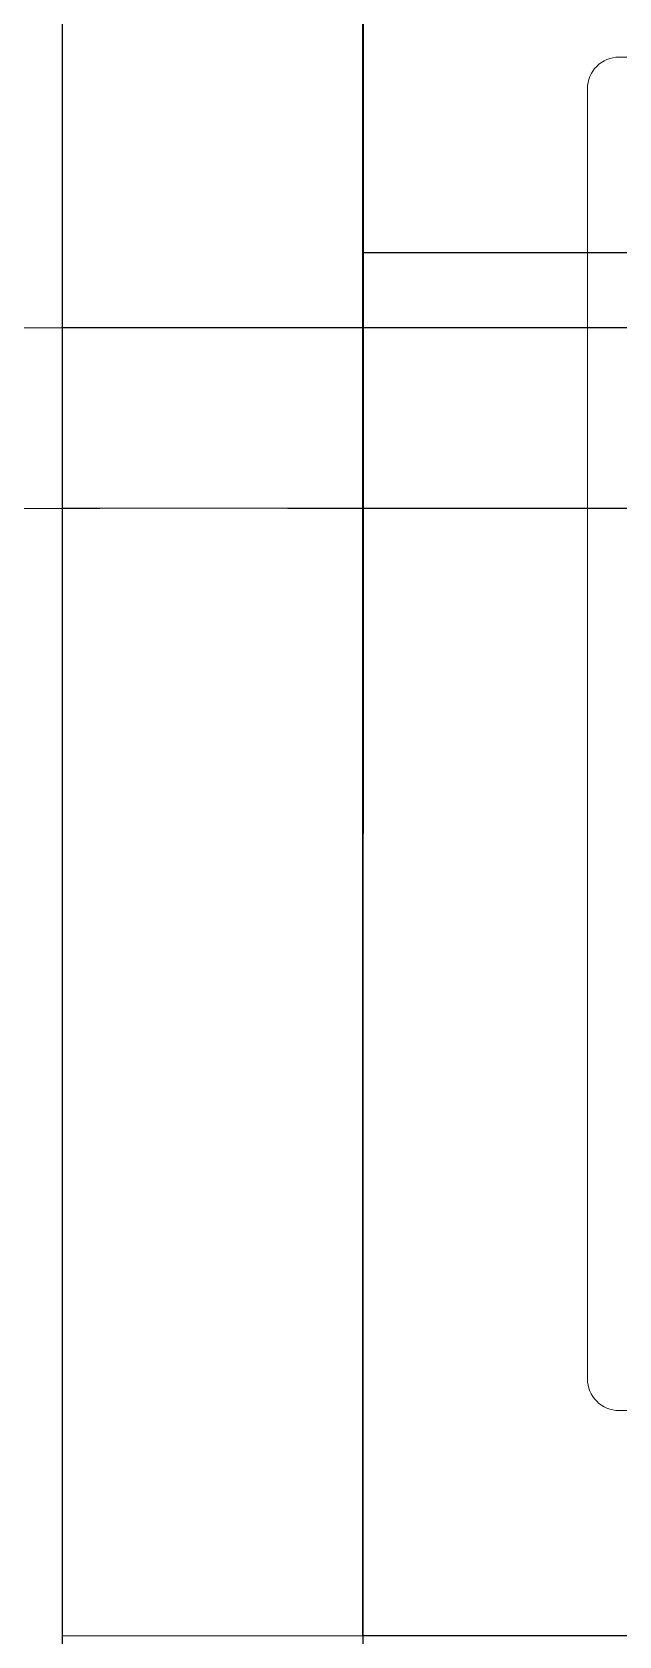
# Model space of a CAD drawing. Header units: millimetres. Extents: x -157642 to 241542, y -22875 to 31024.
# Drawn here: x -148671 to -148280, y 10175 to 11242 of the extents above; entities that cross this region are included whole.
import ezdxf

# ---------------------------------------------------------------- set-up
doc = ezdxf.new("R2010")
doc.units = ezdxf.units.MM
doc.header["$LTSCALE"] = 100
doc.header["$MEASUREMENT"] = 0
doc.linetypes.add('DASHED2', pattern=[0.375, 0.25, -0.125])
doc.linetypes.add('DASHEDX2', pattern=[1.5, 1, -0.5])
doc.layers.add('4', color=4, linetype='DASHEDX2', transparency=0.1)
doc.layers.add('8', color=8, linetype='Continuous')
doc.layers.add('Dim', color=25, linetype='Continuous', lineweight=9)
doc.layers.add('pipe', color=23, linetype='DASHED2', lineweight=0)

# ---------------------------------------------------------------- blocks, each defined once
blk = doc.blocks.new('N')
at = {"layer": 'Dim'}
blk.add_lwpolyline([(-0.01, 90, -0.414214), (2.09, 87.9), (2.09, 2.1, -0.414214), (-0.01, 0), (-85.83, 0, -0.414214), (-87.93, 2.1), (-87.93, 87.9, -0.414214), (-85.83, 90)], format="xyb", close=True, dxfattribs=at)
blk = doc.blocks.new('ga1.5-db')
at = {"layer": '4', "ltscale": 3}
blk.add_line((-1.1095, 1.0094), (-0.9134, -0.0154), dxfattribs=at)
for points in [[(-0.8172, -1.5818), (1.3436, -1.1683), (0.8172, 1.5818), (-1.3436, 1.1683)], [(-0.6584, -1.3478), (1.1095, -1.0094), (0.6584, 1.3478), (-1.1095, 1.0094)]]:
    blk.add_lwpolyline(points, close=True, dxfattribs=at)
at = {"layer": '4', "ltscale": 1.5}
blk.add_lwpolyline([(0.0691, 1.235), (0.2947, 0.0564), (-0.884, -0.1692), (-1.1095, 1.0094)], close=True, dxfattribs=at)
at = {"layer": '8', "ltscale": 1.5}
for p, q in [((-0.8714, 0.7699), (-1.0569, 0.7344)), ((-0.8511, 0.7229), (-1.2439, 0.6477)), ((-0.8285, 0.605), (-1.2214, 0.5299))]:
    blk.add_line(p, q, dxfattribs=at)
at = {"layer": '8', "ltscale": 3}
blk.add_line((1.0804, 0.2068), (-1.0804, -0.2068), dxfattribs=at)
at = {"layer": '8', "ltscale": 3, "xscale": -0.009999999993426783, "yscale": 0.01000000000931323, "zscale": 0.01, "rotation": 280.8349790640103}
blk.add_blockref('N', (-0.9308, 0.8698), dxfattribs=at)

msp = doc.modelspace()

# ---------------------------------------------------------------- linework, layer by layer
at = {"layer": 'pipe', "ltscale": 10}
for points in [[(-148250.6, 11045.1), (-157641.5, 11045.1)], [(-148250.6, 10925.1), (-157641.5, 10925.1)]]:
    msp.add_lwpolyline(points, dxfattribs=at)

# ---------------------------------------------------------------- block references
at = {"xscale": 1000, "yscale": 1000, "zscale": 1000, "rotation": 349.1650214129482}
msp.add_blockref('ga1.5-db', (-147550.6, 10175.1), dxfattribs=at)

doc.saveas('drawing.dxf')
